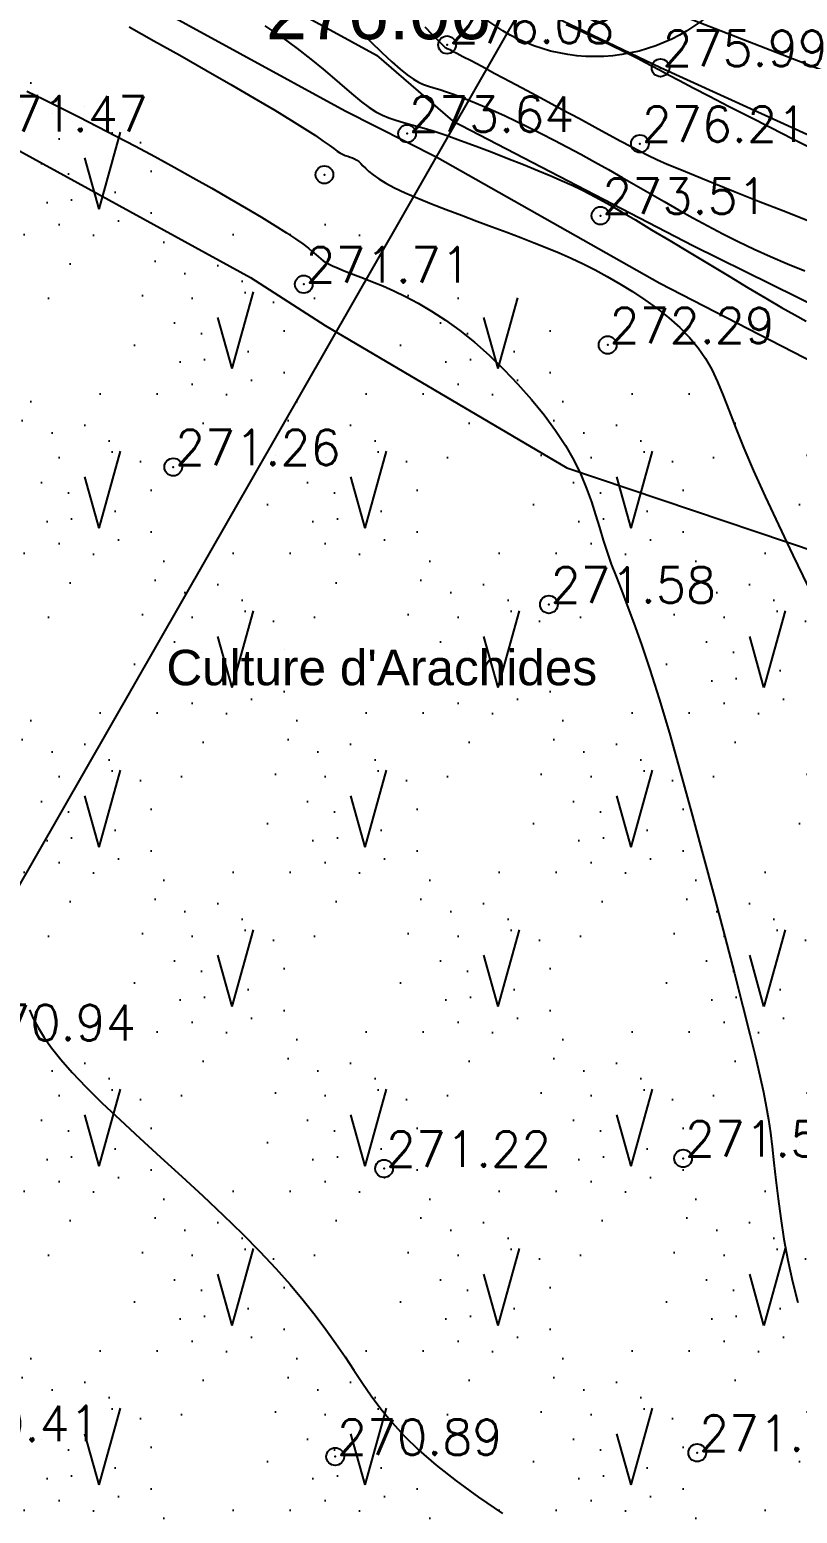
# Model space of a CAD drawing. Header units: millimetres. Extents: x 524954 to 526204, y 9523489 to 9524010.
# Drawn here: x 525380.55 to 525402.19, y 9523619.21 to 9523661.07 of the extents above; entities that cross this region are included whole.
import ezdxf
from ezdxf.enums import TextEntityAlignment as Align

# ---------------------------------------------------------------- set-up
doc = ezdxf.new("R2010")
doc.units = ezdxf.units.MM
doc.header["$PDMODE"] = 32
doc.header["$PDSIZE"] = 0.5
doc.linetypes.add('CACHE2', pattern=[4.7625, 3.175, -1.5875])
for name, color, linetype in [('Bord_Route_Existante', 6, 'Continuous'), ('CN_01_00', 3, 'Continuous'), ('CN_02_00', 4, 'Continuous'), ('CN_05_00', 6, 'Continuous'), ('PLUME_1', 7, 'Continuous'), ('PLUME_2', 1, 'Continuous'), ('PLUME_4', 3, 'Continuous'), ('PLUME_5', 6, 'Continuous'), ('PLUME_6', 2, 'Continuous'), ('TopoAlt', 3, 'Continuous'), ('TopoAlt polygo', 7, 'Continuous'), ('TOPOJIS', 7, 'Continuous'), ('TOPOJIS polygo', 1, 'Continuous'), ('TopoMat polygo', 1, 'Continuous'), ('Toponomie', 7, 'CACHE2'), ('Végétation_Plantation', 70, 'Continuous')]:
    doc.layers.add(name, color=color, linetype=linetype)
doc.layers.add('Bord_Route_Existante_POLY3D', color=6, linetype='Continuous', plot=False)
doc.layers.add('Trottoir', color=7, linetype='Continuous', true_color=0xff6666)
doc.styles.add('Arial 1.0', font='arial.ttf', dxfattribs={"width": 0.99, "height": 1})
doc.styles.add('Simplex 1.0', font='Simplex.shx', dxfattribs={"width": 0.99, "height": 1})
doc.styles.get("Standard").update_dxf_attribs({"font": 'arial.ttf'})

# ---------------------------------------------------------------- blocks, each defined once
blk = doc.blocks.new('TCPOINT M')
at = {"color": 0}
blk.add_point((0, 0), dxfattribs=at)
at = {"layer": 'TopoAlt', "style": 'Simplex 1.0', "width": 0.99}
blk.add_attdef('ALT', (0.15, 0.15), '', height=1, dxfattribs=at)
blk = doc.blocks.new('TCPOINT polygo')
at = {"color": 0, "const_width": 0.075}
blk.add_lwpolyline([(0, 0.0375, 1), (0, -0.0375, 1)], format="xyb", close=True, dxfattribs=at)
at = {"color": 0}
blk.add_point((0, 0), dxfattribs=at)
at = {"layer": 'TopoAlt polygo', "style": 'Arial 1.0', "width": 0.99}
blk.add_attdef('ALT', (0.15, 0.15), '', height=2, dxfattribs=at)
at = {"layer": 'TopoMat polygo', "style": 'Arial 1.0', "width": 0.99}
blk.add_attdef('MAT', text='', height=2, dxfattribs=at).set_placement((0.15, -2.5), align=Align.TOP_LEFT)

msp = doc.modelspace()

# ---------------------------------------------------------------- hatches: boundary and pattern name
at = {"layer": 'Végétation_Plantation', "linetype": 'CACHE2', "ltscale": 0.5}
h = msp.add_hatch(dxfattribs=at)
h.set_pattern_fill('BROUSS', color=256, scale=1.5, style=0)
h.set_pattern_definition([(74.475889, (0, 0), (-3.750000001, 13.500000005), [2.25, -11.761156275]), (74.475889, (3.75, 4.5), (-3.750000001, 13.500000005), [2.25, -11.761156275]), (74.475889, (7.5, 9), (-3.750000001, 13.500000005), [2.25, -11.761156275]), (105.524111, (0, 0), (-7.500000003, 4e-10), [1.5, -12.511156275]), (105.524111, (3.75, 4.5), (-7.500000003, 4e-10), [1.5, -12.511156275]), (105.524111, (7.5, 9), (-7.500000003, 4e-10), [1.5, -12.511156275]), (0, (0.453, 0.484), (3.75, 4.5), [0, -7.5]), (0, (1.468, 1.072), (3.75, 4.5), [0, -7.5]), (0, (1.1713, 1.8804), (3.75, 4.5), [0, -7.5]), (0, (2.327, 1.9907), (3.75, 4.5), [0, -7.5]), (0, (1.64, 3.7912), (3.75, 4.5), [0, -7.5]), (0, (0.3684, 2.1545), (3.75, 4.5), [0, -7.5]), (0, (0.281, 2.4684), (3.75, 4.5), [0, -7.5]), (0, (0.0314, 3.7912), (3.75, 4.5), [0, -7.5]), (0, (-0.7807, 0.2634), (3.75, 4.5), [0, -7.5]), (0, (-0.8588, 0.9984), (3.75, 4.5), [0, -7.5]), (0, (-1.468, 0.19), (3.75, 4.5), [0, -7.5]), (0, (-1.624, 1.2924), (3.75, 4.5), [0, -7.5]), (0, (-1.1242, 1.9905), (3.75, 4.5), [0, -7.5]), (0, (-1.3274, 2.6888), (3.75, 4.5), [0, -7.5]), (0, (-1.9207, 3.5707), (3.75, 4.5), [0, -7.5]), (0, (-0.406, 2.9085), (3.75, 4.5), [0, -7.5]), (0, (-2.53, 2.064), (3.75, 4.5), [0, -7.5]), (0, (-2.7485, 0.6675), (3.75, 4.5), [0, -7.5]), (0, (-1.1235, -0.4347), (3.75, 4.5), [0, -7.5]), (0, (-0.156, -0.7287), (3.75, 4.5), [0, -7.5]), (0, (-0.812, -1.537), (3.75, 4.5), [0, -7.5]), (0, (1.5774, -1.4635), (3.75, 4.5), [0, -7.5]), (0, (0.5466, -0.3245), (3.75, 4.5), [0, -7.5]), (0, (1.468, -0.104), (3.75, 4.5), [0, -7.5])])
h.paths.add_polyline_path([(525377.673, 9523660.945), (525407.866, 9523647.437), (525404.193, 9523635.327), (525403.476, 9523627.007), (525405.987, 9523619.737), (525406.747, 9523612.886), (525407.177, 9523604.448), (525411.057, 9523590.152), (525390.646, 9523585.184), (525385.798, 9523596.139), (525380.179, 9523608.044), (525379.541, 9523623.33), (525380.945, 9523632.682), (525378.138, 9523643.509), (525376.097, 9523653.982)])

# ---------------------------------------------------------------- linework, layer by layer
at = {"layer": 'Bord_Route_Existante', "flags": 128}
msp.add_lwpolyline([(525366.952, 9523679.251), (525366.954, 9523679.25), (525373.613, 9523675.331), (525387.934, 9523667.351), (525398.788, 9523661.523), (525418.68, 9523653.805), (525430.88, 9523651.525), (525439.701, 9523650.438), (525443.757, 9523650.251), (525454.485, 9523650.655), (525458.7, 9523651.014), (525461.112, 9523651.402), (525467.945, 9523652.385)], dxfattribs=at)
at = {"layer": 'Bord_Route_Existante_POLY3D'}
msp.add_polyline3d([(525366.952, 9523679.251, 0), (525366.954, 9523679.25, 275.85), (525373.613, 9523675.331, 275.95), (525373.702, 9523675.267, 275.81), (525387.934, 9523667.351, 275.81), (525398.788, 9523661.523, 275.81), (525418.68, 9523653.805, 275.78), (525430.88, 9523651.525, 275.75), (525439.701, 9523650.438, 275.63), (525443.757, 9523650.251, 275.61), (525454.485, 9523650.655, 275.53), (525458.7, 9523651.014, 275.49), (525461.112, 9523651.402, 275.48), (525467.945, 9523652.385, 275.63)], dxfattribs=at)
at = {"layer": 'CN_01_00', "flags": 128}
for points, elevation in [([(525383.349, 9523661.15), (525384.047, 9523660.759), (525384.777, 9523660.348), (525385.512, 9523659.931), (525386.222, 9523659.524), (525386.881, 9523659.142), (525387.457, 9523658.801), (525387.931, 9523658.513), (525388.308, 9523658.275), (525388.603, 9523658.082), (525388.827, 9523657.928), (525388.995, 9523657.808), (525389.121, 9523657.717), (525389.217, 9523657.647), (525389.297, 9523657.595), (525389.372, 9523657.555), (525389.445, 9523657.524), (525389.515, 9523657.498), (525389.583, 9523657.474), (525389.648, 9523657.451), (525389.711, 9523657.425), (525389.771, 9523657.392), (525389.828, 9523657.351), (525389.885, 9523657.299), (525389.946, 9523657.234), (525390.019, 9523657.159), (525390.113, 9523657.072), (525390.233, 9523656.973), (525390.389, 9523656.864), (525390.588, 9523656.743), (525390.836, 9523656.611), (525391.139, 9523656.468), (525391.489, 9523656.316), (525391.876, 9523656.159), (525392.29, 9523655.997), (525392.72, 9523655.833), (525393.156, 9523655.67), (525393.588, 9523655.509), (525394.005, 9523655.354), (525394.4, 9523655.205), (525394.774, 9523655.061), (525395.133, 9523654.917), (525395.479, 9523654.772), (525395.818, 9523654.621), (525396.155, 9523654.462), (525396.492, 9523654.291), (525396.836, 9523654.106), (525397.188, 9523653.903), (525397.544, 9523653.684), (525397.898, 9523653.449), (525398.242, 9523653.2), (525398.571, 9523652.939), (525398.877, 9523652.667), (525399.156, 9523652.385), (525399.399, 9523652.095), (525399.605, 9523651.796), (525399.782, 9523651.479), (525399.943, 9523651.134), (525400.101, 9523650.751), (525400.268, 9523650.319), (525400.458, 9523649.827), (525400.683, 9523649.266), (525400.956, 9523648.624), (525401.285, 9523647.896), (525401.66, 9523647.098), (525402.068, 9523646.248), (525402.494, 9523645.368)], 273), ([(525380.538, 9523633.416), (525380.649, 9523633.17), (525380.785, 9523632.913), (525380.954, 9523632.637), (525381.165, 9523632.338), (525381.425, 9523632.01), (525381.743, 9523631.646), (525382.128, 9523631.242), (525382.583, 9523630.793), (525383.097, 9523630.307), (525383.654, 9523629.791), (525384.239, 9523629.257), (525384.836, 9523628.711), (525385.43, 9523628.163), (525386.005, 9523627.622), (525386.546, 9523627.098), (525387.04, 9523626.596), (525387.487, 9523626.117), (525387.893, 9523625.66), (525388.262, 9523625.221), (525388.597, 9523624.8), (525388.903, 9523624.394), (525389.184, 9523624.002), (525389.444, 9523623.622), (525389.689, 9523623.251), (525389.93, 9523622.885), (525390.18, 9523622.521), (525390.452, 9523622.154), (525390.758, 9523621.779), (525391.111, 9523621.394), (525391.525, 9523620.992), (525392.011, 9523620.57), (525392.577, 9523620.127), (525393.206, 9523619.668), (525393.876, 9523619.204)], 271)]:
    msp.add_lwpolyline(points, dxfattribs=dict(at, elevation=elevation))
at = {"layer": 'CN_02_00', "flags": 128}
for points, elevation in [([(525387.177, 9523661.181), (525387.654, 9523660.856), (525388.087, 9523660.541), (525388.477, 9523660.239), (525388.827, 9523659.953), (525389.141, 9523659.687), (525389.423, 9523659.443), (525389.677, 9523659.225), (525389.907, 9523659.035), (525390.116, 9523658.878), (525390.309, 9523658.754), (525390.493, 9523658.658), (525390.679, 9523658.581), (525390.874, 9523658.515), (525391.087, 9523658.454), (525391.326, 9523658.388), (525391.602, 9523658.31), (525391.922, 9523658.213), (525392.291, 9523658.09), (525392.7, 9523657.945), (525393.136, 9523657.784), (525393.585, 9523657.613), (525394.033, 9523657.438), (525394.468, 9523657.264), (525394.876, 9523657.098), (525395.244, 9523656.945), (525395.563, 9523656.808), (525395.844, 9523656.682), (525396.103, 9523656.559), (525396.356, 9523656.431), (525396.619, 9523656.289), (525396.909, 9523656.126), (525397.24, 9523655.932), (525397.629, 9523655.701), (525398.085, 9523655.428), (525398.597, 9523655.12), (525399.144, 9523654.791), (525399.708, 9523654.452), (525400.269, 9523654.114), (525400.809, 9523653.791), (525401.309, 9523653.494), (525401.75, 9523653.234), (525402.12, 9523653.021), (525402.439, 9523652.846)], 274), ([(525391.688, 9523661.151), (525391.899, 9523660.933), (525392.053, 9523660.776), (525392.159, 9523660.67), (525392.227, 9523660.605), (525392.266, 9523660.57), (525392.288, 9523660.555), (525392.302, 9523660.55), (525392.318, 9523660.544), (525392.346, 9523660.532), (525392.394, 9523660.509), (525392.474, 9523660.469), (525392.594, 9523660.407), (525392.764, 9523660.318), (525392.994, 9523660.197), (525393.293, 9523660.038), (525393.666, 9523659.839), (525394.099, 9523659.608), (525394.572, 9523659.355), (525395.068, 9523659.089), (525395.566, 9523658.821), (525396.049, 9523658.561), (525396.496, 9523658.32), (525396.89, 9523658.106), (525397.217, 9523657.929), (525397.493, 9523657.78), (525397.74, 9523657.65), (525397.981, 9523657.53), (525398.236, 9523657.409), (525398.527, 9523657.28), (525398.878, 9523657.131), (525399.309, 9523656.953), (525399.836, 9523656.739), (525400.44, 9523656.497), (525401.097, 9523656.236), (525401.782, 9523655.965), (525402.471, 9523655.694)], 276), ([(525402.667, 9523657.68), (525402.063, 9523657.984), (525401.446, 9523658.297), (525400.837, 9523658.608), (525400.255, 9523658.907), (525399.722, 9523659.183), (525399.257, 9523659.425), (525398.874, 9523659.626), (525398.563, 9523659.791), (525398.308, 9523659.928), (525398.091, 9523660.044), (525397.895, 9523660.148), (525397.705, 9523660.248), (525397.502, 9523660.352), (525397.271, 9523660.468), (525396.999, 9523660.601), (525396.692, 9523660.748), (525396.363, 9523660.902), (525396.022, 9523661.056), (525395.679, 9523661.205)], 276), ([(525380.463, 9523659.337), (525380.935, 9523659.107), (525381.427, 9523658.863), (525381.935, 9523658.608), (525382.458, 9523658.342), (525382.99, 9523658.067), (525383.531, 9523657.783), (525384.076, 9523657.491), (525384.622, 9523657.193), (525385.162, 9523656.894), (525385.686, 9523656.599), (525386.186, 9523656.312), (525386.655, 9523656.038), (525387.083, 9523655.782), (525387.463, 9523655.549), (525387.785, 9523655.343), (525388.045, 9523655.17), (525388.248, 9523655.025), (525388.406, 9523654.905), (525388.526, 9523654.806), (525388.618, 9523654.725), (525388.693, 9523654.658), (525388.76, 9523654.601), (525388.827, 9523654.549), (525388.904, 9523654.5), (525388.994, 9523654.452), (525389.101, 9523654.401), (525389.225, 9523654.348), (525389.371, 9523654.288), (525389.541, 9523654.222), (525389.737, 9523654.146), (525389.962, 9523654.058), (525390.218, 9523653.958), (525390.502, 9523653.841), (525390.814, 9523653.703), (525391.149, 9523653.541), (525391.505, 9523653.352), (525391.879, 9523653.132), (525392.269, 9523652.877), (525392.673, 9523652.584), (525393.086, 9523652.251), (525393.502, 9523651.883), (525393.914, 9523651.487), (525394.315, 9523651.07), (525394.697, 9523650.64), (525395.052, 9523650.203), (525395.375, 9523649.766), (525395.656, 9523649.337), (525395.893, 9523648.92), (525396.088, 9523648.517), (525396.251, 9523648.127), (525396.387, 9523647.748), (525396.506, 9523647.379), (525396.614, 9523647.021), (525396.719, 9523646.671), (525396.828, 9523646.329), (525396.948, 9523645.991), (525397.082, 9523645.641), (525397.232, 9523645.258), (525397.4, 9523644.825), (525397.588, 9523644.321), (525397.799, 9523643.726), (525398.034, 9523643.022), (525398.296, 9523642.189), (525398.585, 9523641.218), (525398.894, 9523640.136), (525399.213, 9523638.984), (525399.534, 9523637.799), (525399.848, 9523636.62), (525400.146, 9523635.486), (525400.418, 9523634.436), (525400.656, 9523633.508), (525400.852, 9523632.73), (525401.011, 9523632.085), (525401.138, 9523631.549), (525401.237, 9523631.093), (525401.316, 9523630.691), (525401.38, 9523630.317), (525401.433, 9523629.944), (525401.483, 9523629.545), (525401.533, 9523629.099), (525401.589, 9523628.608), (525401.652, 9523628.08), (525401.727, 9523627.523), (525401.817, 9523626.944), (525401.925, 9523626.351), (525402.054, 9523625.751), (525402.208, 9523625.153)], 272)]:
    msp.add_lwpolyline(points, dxfattribs=dict(at, elevation=elevation))
at = {"layer": 'CN_05_00', "elevation": 275, "flags": 128}
msp.add_lwpolyline([(525389.809, 9523661.078), (525390.161, 9523660.733), (525390.481, 9523660.423), (525390.762, 9523660.16), (525390.998, 9523659.953), (525391.196, 9523659.795), (525391.366, 9523659.678), (525391.516, 9523659.592), (525391.657, 9523659.529), (525391.796, 9523659.479), (525391.945, 9523659.433), (525392.112, 9523659.381), (525392.305, 9523659.317), (525392.523, 9523659.239), (525392.765, 9523659.147), (525393.029, 9523659.041), (525393.314, 9523658.923), (525393.616, 9523658.791), (525393.935, 9523658.647), (525394.268, 9523658.491), (525394.614, 9523658.324), (525394.971, 9523658.145), (525395.338, 9523657.957), (525395.712, 9523657.76), (525396.093, 9523657.555), (525396.479, 9523657.343), (525396.868, 9523657.126), (525397.259, 9523656.904), (525397.651, 9523656.678), (525398.045, 9523656.45), (525398.442, 9523656.22), (525398.844, 9523655.991), (525399.252, 9523655.762), (525399.668, 9523655.535), (525400.094, 9523655.312), (525400.53, 9523655.093), (525400.978, 9523654.88), (525401.439, 9523654.672), (525401.915, 9523654.467), (525402.407, 9523654.264)], dxfattribs=at)
at = {"layer": 'PLUME_1'}
msp.add_circle((525396.484, 9523665.312), 5, dxfattribs=at)
at = {"layer": 'PLUME_2'}
msp.add_lwpolyline([(525396.484, 9523665.312), (525336.906, 9523561.198)], dxfattribs=at)
at = {"layer": 'PLUME_4'}
msp.add_lwpolyline([(525368.169, 9523661.741), (525377.899, 9523658.942), (525386.776, 9523654.075), (525388.88, 9523652.725), (525395.691, 9523648.71), (525405.457, 9523645.412), (525410.662, 9523642.784), (525415.332, 9523640.618), (525425.134, 9523636.822), (525432.407, 9523633.342), (525434.474, 9523632.49), (525444.703, 9523629.728), (525454.931, 9523626.965), (525454.931, 9523626.965), (525465.196, 9523623.704)], dxfattribs=at)
msp.add_lwpolyline([(525368.169, 9523661.741), (525377.899, 9523658.942), (525386.776, 9523654.075), (525388.88, 9523652.725), (525395.691, 9523648.71), (525405.457, 9523645.412), (525410.662, 9523642.784), (525415.332, 9523640.618), (525425.134, 9523636.822), (525432.407, 9523633.342), (525434.474, 9523632.49), (525444.703, 9523629.728), (525454.931, 9523626.965), (525454.931, 9523626.965), (525465.196, 9523623.704)], dxfattribs=at)
at = {"layer": 'PLUME_5'}
msp.add_lwpolyline([(525381.451, 9523665.217), (525390.329, 9523660.351), (525392.469, 9523658.502), (525399.243, 9523654.985), (525408.085, 9523650.617), (525413.29, 9523647.989), (525417.425, 9523646.286), (525427.227, 9523642.489), (525434.463, 9523639.508), (525437.03, 9523638.693), (525446.796, 9523635.395), (525456.525, 9523632.596), (525456.525, 9523632.596), (525466.717, 9523630.332)], dxfattribs=at)
at = {"layer": 'PLUME_6'}
msp.add_lwpolyline([(525380.563, 9523663.648), (525389.441, 9523658.782), (525392.043, 9523657.468), (525398.319, 9523653.915), (525407.695, 9523649.085), (525412.365, 9523646.919), (525417.035, 9523644.753), (525426.339, 9523640.921), (525434.074, 9523637.976), (525436.141, 9523637.124), (525446.37, 9523634.361), (525456.099, 9523631.562), (525456.099, 9523631.562), (525466.328, 9523628.8)], dxfattribs=at)
at = {"layer": 'Trottoir', "flags": 128}
msp.add_lwpolyline([(525417.989, 9523652.315), (525406.159, 9523656.432), (525398.337, 9523659.995), (525394.304, 9523661.935), (525387.21, 9523665.848), (525373.267, 9523673.879), (525366.23, 9523677.86), (525361.64, 9523680.436), (525348.982, 9523687.672), (525333.505, 9523696.038), (525323.692, 9523701.556), (525316.581, 9523705.646), (525306.017, 9523711.466), (525298.209, 9523716.014), (525287.22, 9523722.168), (525282.415, 9523724.654), (525283.125, 9523726.121)], dxfattribs=at)

# ---------------------------------------------------------------- block references
at = {"layer": 'TOPOJIS'}
ref = msp.add_blockref('TCPOINT M', (525392.317, 9523660.643, 276.08), dxfattribs=at)
ref.add_attrib('ALT', '276.08', (525392.367, 9523660.693, 276.08), dxfattribs={"layer": 'TopoAlt', "height": 1, "style": 'Simplex 1.0', "width": 0.99})
ref = msp.add_blockref('TCPOINT M', (525398.337, 9523659.995, 275.99), dxfattribs=at)
ref.add_attrib('ALT', '275.99', (525398.387, 9523660.045, 275.99), dxfattribs={"layer": 'TopoAlt', "height": 1, "style": 'Simplex 1.0', "width": 0.99})
ref = msp.add_blockref('TCPOINT M', (525379.167, 9523658.149, 271.47), dxfattribs=at)
ref.add_attrib('ALT', '271.47', (525379.217, 9523658.199, 271.47), dxfattribs={"layer": 'TopoAlt', "height": 1, "style": 'Simplex 1.0', "width": 0.99})
ref = msp.add_blockref('TCPOINT M', (525391.188, 9523658.138, 273.64), dxfattribs=at)
ref.add_attrib('ALT', '273.64', (525391.238, 9523658.188, 273.64), dxfattribs={"layer": 'TopoAlt', "height": 1, "style": 'Simplex 1.0', "width": 0.99})
ref = msp.add_blockref('TCPOINT M', (525397.755, 9523657.853, 276.21), dxfattribs=at)
ref.add_attrib('ALT', '276.21', (525397.805, 9523657.903, 276.21), dxfattribs={"layer": 'TopoAlt', "height": 1, "style": 'Simplex 1.0', "width": 0.99})
msp.add_blockref('TCPOINT M', (525388.857, 9523656.979, 272.52), dxfattribs=at)
ref = msp.add_blockref('TCPOINT M', (525396.641, 9523655.823, 273.51), dxfattribs=at)
ref.add_attrib('ALT', '273.51', (525396.691, 9523655.873, 273.51), dxfattribs={"layer": 'TopoAlt', "height": 1, "style": 'Simplex 1.0', "width": 0.99})
ref = msp.add_blockref('TCPOINT M', (525388.276, 9523653.887, 271.71), dxfattribs=at)
ref.add_attrib('ALT', '271.71', (525388.326, 9523653.937, 271.71), dxfattribs={"layer": 'TopoAlt', "height": 1, "style": 'Simplex 1.0', "width": 0.99})
ref = msp.add_blockref('TCPOINT M', (525396.846, 9523652.174, 272.29), dxfattribs=at)
ref.add_attrib('ALT', '272.29', (525396.896, 9523652.224, 272.29), dxfattribs={"layer": 'TopoAlt', "height": 1, "style": 'Simplex 1.0', "width": 0.99})
ref = msp.add_blockref('TCPOINT M', (525384.596, 9523648.731, 271.26), dxfattribs=at)
ref.add_attrib('ALT', '271.26', (525384.646, 9523648.781, 271.26), dxfattribs={"layer": 'TopoAlt', "height": 1, "style": 'Simplex 1.0', "width": 0.99})
ref = msp.add_blockref('TCPOINT M', (525395.188, 9523644.852, 271.58), dxfattribs=at)
ref.add_attrib('ALT', '271.58', (525395.238, 9523644.902, 271.58), dxfattribs={"layer": 'TopoAlt', "height": 1, "style": 'Simplex 1.0', "width": 0.99})
ref = msp.add_blockref('TCPOINT M', (525378.821, 9523632.503, 270.94), dxfattribs=at)
ref.add_attrib('ALT', '270.94', (525378.871, 9523632.553, 270.94), dxfattribs={"layer": 'TopoAlt', "height": 1, "style": 'Simplex 1.0', "width": 0.99})
ref = msp.add_blockref('TCPOINT M', (525398.974, 9523629.223, 271.53), dxfattribs=at)
ref.add_attrib('ALT', '271.53', (525399.024, 9523629.273, 271.53), dxfattribs={"layer": 'TopoAlt', "height": 1, "style": 'Simplex 1.0', "width": 0.99})
ref = msp.add_blockref('TCPOINT M', (525390.54, 9523628.936, 271.22), dxfattribs=at)
ref.add_attrib('ALT', '271.22', (525390.59, 9523628.986, 271.22), dxfattribs={"layer": 'TopoAlt', "height": 1, "style": 'Simplex 1.0', "width": 0.99})
ref = msp.add_blockref('TCPOINT M', (525377.801, 9523621.191, 270.41), dxfattribs=at)
ref.add_attrib('ALT', '270.41', (525377.851, 9523621.241, 270.41), dxfattribs={"layer": 'TopoAlt', "height": 1, "style": 'Simplex 1.0', "width": 0.99})
ref = msp.add_blockref('TCPOINT M', (525389.162, 9523620.808, 270.89), dxfattribs=at)
ref.add_attrib('ALT', '270.89', (525389.212, 9523620.858, 270.89), dxfattribs={"layer": 'TopoAlt', "height": 1, "style": 'Simplex 1.0', "width": 0.99})
ref = msp.add_blockref('TCPOINT M', (525399.371, 9523620.916, 271.47), dxfattribs=at)
ref.add_attrib('ALT', '271.47', (525399.421, 9523620.966, 271.47), dxfattribs={"layer": 'TopoAlt', "height": 1, "style": 'Simplex 1.0', "width": 0.99})
at = {"layer": 'TOPOJIS polygo'}
ref = msp.add_blockref('TCPOINT polygo', (525394.272, 9523661.819, 276.06), dxfattribs=at)
ref.add_attrib('MAT', 'SC.15', (525387.578, 9523662.771, 276.06), dxfattribs={"layer": 'TopoMat polygo', "height": 1.5, "style": 'Arial 1.0', "width": 0.99})
ref.add_attrib('ALT', '276.06', dxfattribs={"layer": 'TopoAlt polygo', "height": 1.5, "style": 'Arial 1.0', "width": 0.99}).set_placement((525387.213, 9523662.302, 276.06), align=Align.TOP_LEFT)

# ---------------------------------------------------------------- texts
at = {"layer": 'Toponomie', "insert": (525384.403, 9523643.573), "char_height": 1, "width": 42.68298, "attachment_point": 1}
msp.add_mtext("Culture d'Arachides", dxfattribs=at)

doc.saveas('drawing.dxf')
